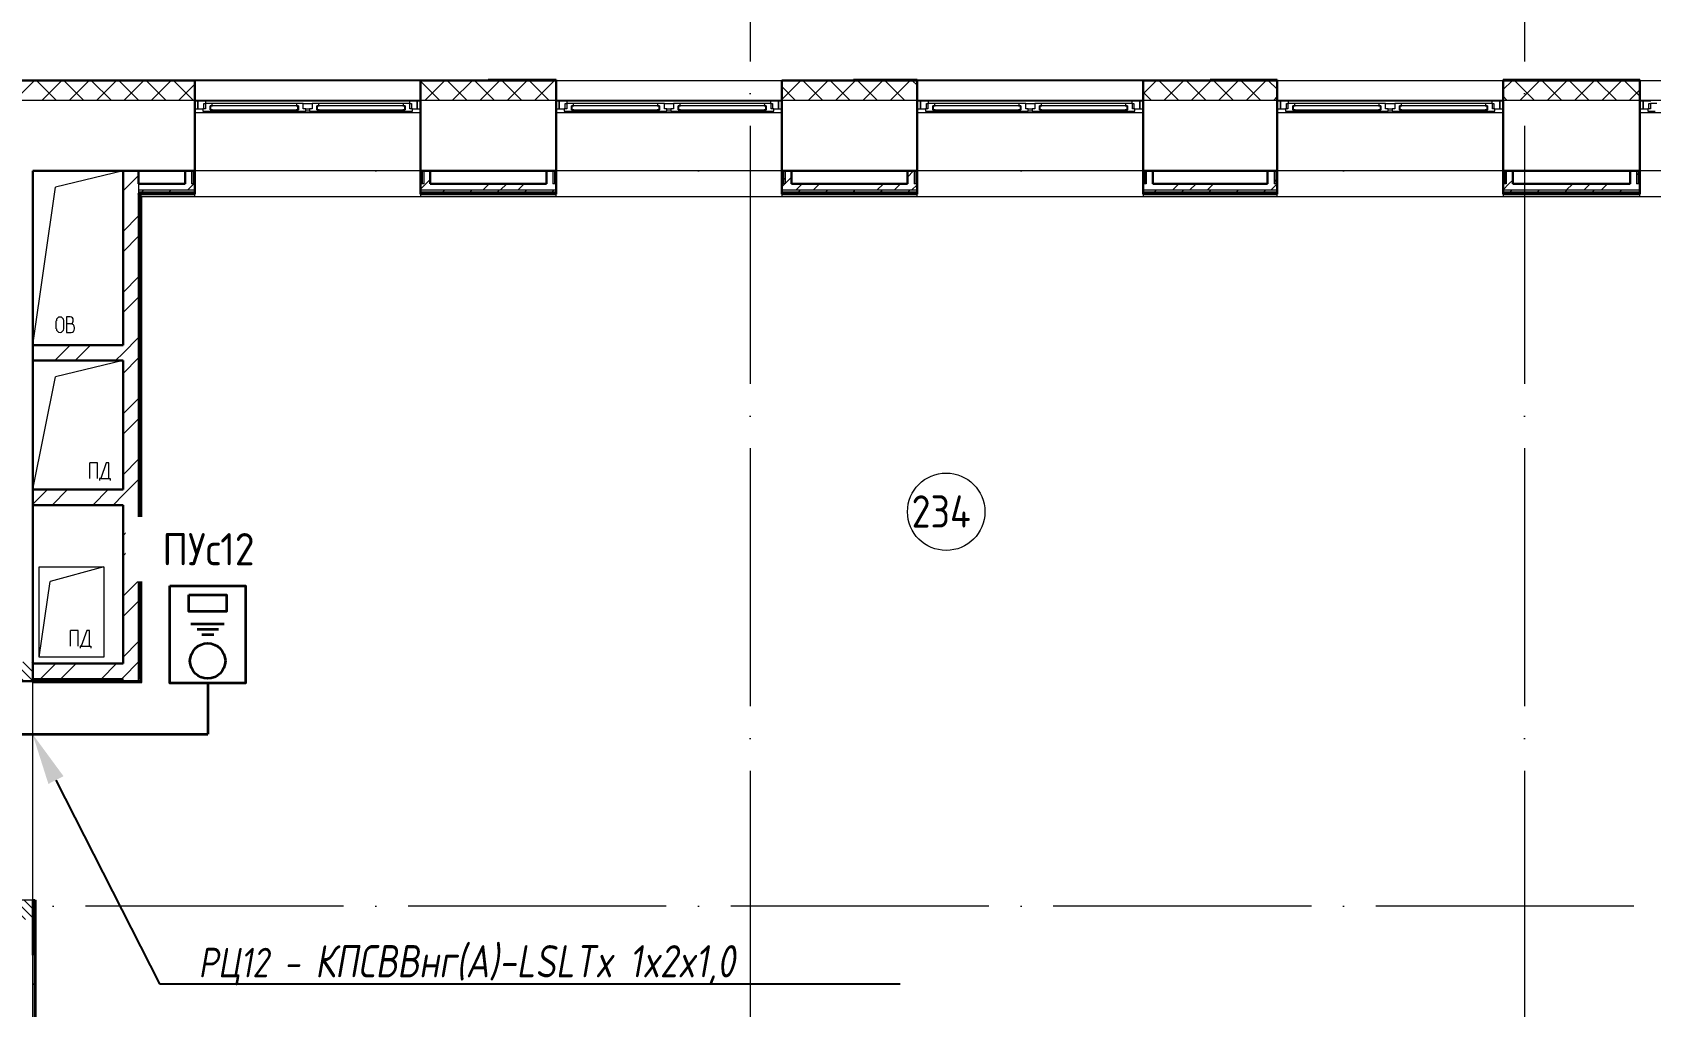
# Model space of a CAD drawing. Header units: millimetres. Extents: x -586848 to 520591, y -385801 to 675781.
# Drawn here: x -45601 to -33058, y -322006 to -314451 of the extents above; entities that cross this region are included whole.
import ezdxf
from ezdxf import colors
from ezdxf.entities.mleader import LeaderData, LeaderLine
from ezdxf.math import Vec2, Vec3

# ---------------------------------------------------------------- set-up
doc = ezdxf.new("R2010")
doc.units = ezdxf.units.MM
doc.set_wipeout_variables(frame=1)
doc.linetypes.add('ADSK_Линия сетки', pattern=[25, 20, -2.5, 0, -2.5])
doc.linetypes.add('ADSK_Штриховая_ш2 п1_5', pattern=[4.5, 3, -1.5])
for name, color, linetype, lineweight in [('_ Окна', 7, 'Continuous', 9), ('E-Безопасность-G', 153, 'Continuous', 35), ('RC-Выноски', 7, 'Continuous', 0), ('Двери', 252, 'Continuous', 9), ('Марки помещений', 252, 'Continuous', 20), ('Маркировка Не АУ', 7, 'Continuous', 25), ('Ограждение', 252, 'Continuous', 9), ('Окна', 252, 'Continuous', 9), ('Оси', 252, 'Continuous', 9), ('Стены внутренние', 7, 'Continuous', 18), ('Стены наружные', 7, 'Continuous', 18), ('Стены штриховка', 7, 'Continuous', 9)]:
    doc.layers.add(name, color=color, linetype=linetype, lineweight=lineweight)
doc.styles.add('GOST Common_2', font='', dxfattribs={"width": 0.9, "height": 250})
doc.styles.add('ISOCPEUR', font='isocpeur.ttf', dxfattribs={"width": 0.9, "height": 350})
doc.styles.add('RubezhCAD', font='', dxfattribs={"oblique": 10})
doc.styles.get('GOST Common_2').set_extended_font_data('GOST type B')
doc.styles.get('RubezhCAD').set_extended_font_data('GOST type A')

# ---------------------------------------------------------------- blocks, each defined once
blk = doc.blocks.new('СЭС Панель')
at = {"color": 1}
blk.add_wipeout([(-588, 756), (0, 756), (0, 0), (-588, 0)], dxfattribs=at)
at = {"layer": 'E-Безопасность-G', "color": 1}
for p, q in [((-424, 462), (-166, 462)), ((-376, 420), (-211, 420)), ((-340, 378), (-247, 378))]:
    blk.add_line(p, q, dxfattribs=at)
for points in [[(-588, 756), (0, 756), (0, 0), (-588, 0)], [(-441, 685), (-147, 685), (-147, 556), (-441, 556)]]:
    blk.add_lwpolyline(points, close=True, dxfattribs=at)
blk.add_circle((-294, 173), 137, dxfattribs=at)
blk = doc.blocks.new('2 этаж')
at = {"layer": 'Двери', "lineweight": 18, "true_color": 0x636466}
h = blk.add_hatch(dxfattribs=at)
h.set_pattern_fill('FP_2', color=251, angle=90, style=0, pattern_type=2)
h.set_pattern_definition([(135, (137721.006, 23430.747), (-35.3553, -35.3553), [])])
h.paths.add_polyline_path([(137526, 22556), (137916, 22556), (137916, 22706), (137526, 22706), (137526, 22646)])
h.paths.add_polyline_path([(137526, 24406), (137916, 24406), (137916, 24556), (137526, 24556)])
at = {"color": 251, "lineweight": 18, "true_color": 0x636466}
for p, q in [((138616, 28361), (138091, 28236)), ((137916, 27011), (138091, 28236)), ((138206, 27229), (138176, 27229)), ((138176, 27229), (138176, 27109)), ((138098, 27138), (138098, 27200)), ((138156, 27138), (138156, 27200)), ((138209, 27176), (138176, 27176)), ((138176, 27109), (138212, 27109)), ((138229, 27196), (138229, 27206)), ((138239, 27136), (138239, 27146)), ((138616, 26891), (138091, 26766)), ((137916, 25891), (138091, 26766)), ((138417, 26097), (138359, 26097)), ((138359, 25977), (138359, 26097)), ((138417, 25977), (138417, 26097)), ((138485, 26097), (138442, 25977)), ((138505, 26097), (138485, 26097)), ((138505, 25977), (138505, 26097)), ((138432, 25977), (138432, 25962)), ((138442, 25977), (138432, 25977)), ((138442, 25977), (138505, 25977)), ((138505, 25977), (138515, 25977)), ((138515, 25977), (138515, 25962)), ((137966, 24591), (137966, 25291)), ((137966, 25291), (138466, 25291)), ((137966, 24591), (137966, 25291)), ((137966, 25291), (138466, 25291)), ((138466, 25291), (138050, 25179)), ((138466, 25291), (138466, 24591)), ((138466, 25291), (138466, 24591)), ((137966, 24591), (138050, 25179)), ((138267, 24797), (138209, 24797)), ((138209, 24677), (138209, 24797)), ((138267, 24677), (138267, 24797)), ((138335, 24797), (138292, 24677)), ((138355, 24797), (138335, 24797)), ((138355, 24677), (138355, 24797)), ((138466, 24591), (137966, 24591)), ((138466, 24591), (137966, 24591)), ((138282, 24677), (138282, 24662)), ((138292, 24677), (138282, 24677)), ((138292, 24677), (138355, 24677)), ((138355, 24677), (138365, 24677)), ((138365, 24677), (138365, 24662))]:
    blk.add_line(p, q, dxfattribs=at)
for centre, radius, start, end in [((138127, 27200), 28.7, 0, 180), ((138206, 27206), 23.3, 0, 90), ((138127, 27138), 28.7, 180, 0), ((138209, 27196), 20, 270, 0), ((138209, 27146), 30, 0, 90), ((138212, 27136), 26.7, 270, 0)]:
    blk.add_arc(centre, radius, start, end, dxfattribs=at)
at = {"layer": '_ Окна', "color": 251, "true_color": 0x636466}
for p, q in [((139196, 28901), (139171, 28901)), ((139196, 28843), (139196, 28901)), ((139294, 28867), (139291, 28867)), ((139291, 28867), (139291, 28835)), ((139971, 28867), (139294, 28867)), ((139294, 28867), (139294, 28835)), ((139294, 28835), (139294, 28867)), ((139971, 28835), (139971, 28867)), ((139971, 28867), (139971, 28835)), ((139974, 28867), (139971, 28867)), ((139974, 28835), (139974, 28867)), ((140121, 28867), (140118, 28867)), ((140118, 28867), (140118, 28835)), ((140798, 28867), (140121, 28867)), ((140121, 28867), (140121, 28835)), ((140121, 28835), (140121, 28867)), ((140798, 28835), (140798, 28867)), ((140798, 28867), (140798, 28835)), ((140801, 28867), (140798, 28867)), ((140801, 28835), (140801, 28867)), ((140921, 28901), (140896, 28901)), ((140896, 28901), (140896, 28843)), ((141996, 28901), (141971, 28901)), ((141996, 28843), (141996, 28901)), ((142094, 28867), (142091, 28867)), ((142091, 28867), (142091, 28835)), ((142771, 28867), (142094, 28867)), ((142094, 28867), (142094, 28835)), ((142094, 28835), (142094, 28867)), ((142771, 28835), (142771, 28867)), ((142771, 28867), (142771, 28835)), ((142774, 28867), (142771, 28867)), ((142774, 28835), (142774, 28867)), ((142921, 28867), (142918, 28867)), ((142918, 28867), (142918, 28835)), ((143598, 28867), (142921, 28867)), ((142921, 28867), (142921, 28835)), ((142921, 28835), (142921, 28867)), ((143598, 28835), (143598, 28867)), ((143598, 28867), (143598, 28835)), ((143601, 28867), (143598, 28867)), ((143601, 28835), (143601, 28867)), ((143721, 28901), (143696, 28901)), ((143696, 28901), (143696, 28843)), ((144796, 28901), (144771, 28901)), ((144796, 28843), (144796, 28901)), ((144894, 28867), (144891, 28867)), ((144891, 28867), (144891, 28835)), ((145571, 28867), (144894, 28867)), ((144894, 28867), (144894, 28835)), ((144894, 28835), (144894, 28867)), ((145571, 28835), (145571, 28867)), ((145571, 28867), (145571, 28835)), ((145574, 28867), (145571, 28867)), ((145574, 28835), (145574, 28867)), ((145721, 28867), (145718, 28867)), ((145718, 28867), (145718, 28835)), ((146398, 28867), (145721, 28867)), ((145721, 28867), (145721, 28835)), ((145721, 28835), (145721, 28867)), ((146398, 28835), (146398, 28867)), ((146398, 28867), (146398, 28835)), ((146401, 28867), (146398, 28867)), ((146401, 28835), (146401, 28867)), ((146521, 28901), (146496, 28901)), ((146496, 28901), (146496, 28843)), ((147586, 28901), (147561, 28901)), ((147586, 28843), (147586, 28901)), ((147684, 28867), (147681, 28867)), ((147681, 28867), (147681, 28835)), ((148361, 28867), (147684, 28867)), ((147684, 28867), (147684, 28835)), ((147684, 28835), (147684, 28867)), ((148361, 28835), (148361, 28867)), ((148361, 28867), (148361, 28835)), ((148364, 28867), (148361, 28867)), ((148364, 28835), (148364, 28867)), ((148511, 28867), (148508, 28867)), ((148508, 28867), (148508, 28835)), ((149188, 28867), (148511, 28867)), ((148511, 28867), (148511, 28835)), ((148511, 28835), (148511, 28867)), ((149188, 28835), (149188, 28867)), ((149188, 28867), (149188, 28835)), ((149191, 28867), (149188, 28867)), ((149191, 28835), (149191, 28867)), ((149311, 28901), (149286, 28901)), ((149286, 28901), (149286, 28843)), ((150396, 28901), (150371, 28901)), ((150396, 28843), (150396, 28901)), ((139171, 28843), (139196, 28843)), ((139291, 28835), (139294, 28835)), ((139294, 28835), (139971, 28835)), ((139971, 28835), (139974, 28835)), ((140118, 28835), (140121, 28835)), ((140121, 28835), (140798, 28835)), ((140798, 28835), (140801, 28835)), ((140896, 28843), (140921, 28843)), ((141971, 28843), (141996, 28843)), ((142091, 28835), (142094, 28835)), ((142094, 28835), (142771, 28835)), ((142771, 28835), (142774, 28835)), ((142918, 28835), (142921, 28835)), ((142921, 28835), (143598, 28835)), ((143598, 28835), (143601, 28835)), ((143696, 28843), (143721, 28843)), ((144771, 28843), (144796, 28843)), ((144891, 28835), (144894, 28835)), ((144894, 28835), (145571, 28835)), ((145571, 28835), (145574, 28835)), ((145718, 28835), (145721, 28835)), ((145721, 28835), (146398, 28835)), ((146398, 28835), (146401, 28835)), ((146496, 28843), (146521, 28843)), ((147561, 28843), (147586, 28843)), ((147681, 28835), (147684, 28835)), ((147684, 28835), (148361, 28835)), ((148361, 28835), (148364, 28835)), ((148508, 28835), (148511, 28835)), ((148511, 28835), (149188, 28835)), ((149188, 28835), (149191, 28835)), ((149286, 28843), (149311, 28843)), ((150371, 28843), (150396, 28843))]:
    blk.add_line(p, q, dxfattribs=at)
at = {"layer": '_ Окна', "color": 251, "lineweight": 18, "true_color": 0x636466}
for p, q in [((139255, 28901), (139196, 28901)), ((139196, 28901), (139196, 28843)), ((139242, 28843), (139242, 28884)), ((139242, 28884), (139254, 28884)), ((139254, 28884), (139254, 28843)), ((139304, 28884), (139254, 28884)), ((139260, 28884), (139255, 28901)), ((139291, 28835), (139291, 28867)), ((139291, 28867), (139309, 28867)), ((139309, 28867), (139304, 28884)), ((139961, 28884), (139956, 28867)), ((139956, 28867), (139974, 28867)), ((140011, 28884), (139961, 28884)), ((139974, 28867), (139974, 28835)), ((140011, 28843), (140011, 28884)), ((140081, 28884), (140081, 28843)), ((140131, 28884), (140081, 28884)), ((140118, 28835), (140118, 28867)), ((140118, 28867), (140136, 28867)), ((140136, 28867), (140131, 28884)), ((140788, 28884), (140783, 28867)), ((140783, 28867), (140801, 28867)), ((140838, 28884), (140788, 28884)), ((140801, 28867), (140801, 28835)), ((140837, 28901), (140832, 28884)), ((140896, 28901), (140837, 28901)), ((140838, 28843), (140838, 28884)), ((140838, 28884), (140850, 28884)), ((140850, 28884), (140850, 28843)), ((140896, 28843), (140896, 28901)), ((142055, 28901), (141996, 28901)), ((141996, 28901), (141996, 28843)), ((142042, 28843), (142042, 28884)), ((142042, 28884), (142054, 28884)), ((142054, 28884), (142054, 28843)), ((142104, 28884), (142054, 28884)), ((142060, 28884), (142055, 28901)), ((142091, 28835), (142091, 28867)), ((142091, 28867), (142109, 28867)), ((142109, 28867), (142104, 28884)), ((142761, 28884), (142756, 28867)), ((142756, 28867), (142774, 28867)), ((142811, 28884), (142761, 28884)), ((142774, 28867), (142774, 28835)), ((142811, 28843), (142811, 28884)), ((142881, 28884), (142881, 28843)), ((142931, 28884), (142881, 28884)), ((142918, 28835), (142918, 28867)), ((142918, 28867), (142936, 28867)), ((142936, 28867), (142931, 28884)), ((143588, 28884), (143583, 28867)), ((143583, 28867), (143601, 28867)), ((143638, 28884), (143588, 28884)), ((143601, 28867), (143601, 28835)), ((143637, 28901), (143632, 28884)), ((143696, 28901), (143637, 28901)), ((143638, 28843), (143638, 28884)), ((143638, 28884), (143650, 28884)), ((143650, 28884), (143650, 28843)), ((143696, 28843), (143696, 28901)), ((144855, 28901), (144796, 28901)), ((144796, 28901), (144796, 28843)), ((144842, 28843), (144842, 28884)), ((144842, 28884), (144854, 28884)), ((144854, 28884), (144854, 28843)), ((144904, 28884), (144854, 28884)), ((144860, 28884), (144855, 28901)), ((144891, 28835), (144891, 28867)), ((144891, 28867), (144909, 28867)), ((144909, 28867), (144904, 28884)), ((145561, 28884), (145556, 28867)), ((145556, 28867), (145574, 28867)), ((145611, 28884), (145561, 28884)), ((145574, 28867), (145574, 28835)), ((145611, 28843), (145611, 28884)), ((145681, 28884), (145681, 28843)), ((145731, 28884), (145681, 28884)), ((145718, 28835), (145718, 28867)), ((145718, 28867), (145736, 28867)), ((145736, 28867), (145731, 28884)), ((146388, 28884), (146383, 28867)), ((146383, 28867), (146401, 28867)), ((146438, 28884), (146388, 28884)), ((146401, 28867), (146401, 28835)), ((146437, 28901), (146432, 28884)), ((146496, 28901), (146437, 28901)), ((146438, 28843), (146438, 28884)), ((146438, 28884), (146450, 28884)), ((146450, 28884), (146450, 28843)), ((146496, 28843), (146496, 28901)), ((147645, 28901), (147586, 28901)), ((147586, 28901), (147586, 28843)), ((147632, 28843), (147632, 28884)), ((147632, 28884), (147644, 28884)), ((147644, 28884), (147644, 28843)), ((147694, 28884), (147644, 28884)), ((147650, 28884), (147645, 28901)), ((147681, 28835), (147681, 28867)), ((147681, 28867), (147699, 28867)), ((147699, 28867), (147694, 28884)), ((148351, 28884), (148346, 28867)), ((148346, 28867), (148364, 28867)), ((148401, 28884), (148351, 28884)), ((148364, 28867), (148364, 28835)), ((148401, 28843), (148401, 28884)), ((148471, 28884), (148471, 28843)), ((148521, 28884), (148471, 28884)), ((148508, 28835), (148508, 28867)), ((148508, 28867), (148526, 28867)), ((148526, 28867), (148521, 28884)), ((149178, 28884), (149173, 28867)), ((149173, 28867), (149191, 28867)), ((149228, 28884), (149178, 28884)), ((149191, 28867), (149191, 28835)), ((149227, 28901), (149222, 28884)), ((149286, 28901), (149227, 28901)), ((149228, 28843), (149228, 28884)), ((149228, 28884), (149240, 28884)), ((149240, 28884), (149240, 28843)), ((149286, 28843), (149286, 28901)), ((150455, 28901), (150396, 28901)), ((150396, 28901), (150396, 28843)), ((150442, 28843), (150442, 28884)), ((150442, 28884), (150454, 28884)), ((150454, 28884), (150454, 28843)), ((150504, 28884), (150454, 28884)), ((139196, 28843), (139234, 28843)), ((139254, 28843), (139234, 28843)), ((139234, 28843), (139234, 28826)), ((139234, 28826), (139290, 28826)), ((139290, 28826), (139291, 28827)), ((139309, 28835), (139291, 28835)), ((139291, 28827), (139292, 28826)), ((139292, 28826), (139307, 28826)), ((139307, 28826), (139309, 28835)), ((139974, 28835), (139956, 28835)), ((139956, 28835), (139958, 28826)), ((139958, 28826), (139973, 28826)), ((139973, 28826), (139974, 28827)), ((139974, 28827), (139975, 28826)), ((139975, 28826), (140031, 28826)), ((140031, 28843), (140011, 28843)), ((140031, 28826), (140031, 28843)), ((140081, 28843), (140061, 28843)), ((140061, 28843), (140061, 28826)), ((140061, 28826), (140117, 28826)), ((140117, 28826), (140118, 28827)), ((140136, 28835), (140118, 28835)), ((140118, 28827), (140119, 28826)), ((140119, 28826), (140134, 28826)), ((140134, 28826), (140136, 28835)), ((140801, 28835), (140783, 28835)), ((140783, 28835), (140785, 28826)), ((140785, 28826), (140800, 28826)), ((140800, 28826), (140801, 28827)), ((140801, 28827), (140802, 28826)), ((140802, 28826), (140858, 28826)), ((140858, 28843), (140838, 28843)), ((140858, 28826), (140858, 28843)), ((140858, 28843), (140896, 28843)), ((141996, 28843), (142034, 28843)), ((142054, 28843), (142034, 28843)), ((142034, 28843), (142034, 28826)), ((142034, 28826), (142090, 28826)), ((142090, 28826), (142091, 28827)), ((142109, 28835), (142091, 28835)), ((142091, 28827), (142092, 28826)), ((142092, 28826), (142107, 28826)), ((142107, 28826), (142109, 28835)), ((142774, 28835), (142756, 28835)), ((142756, 28835), (142758, 28826)), ((142758, 28826), (142773, 28826)), ((142773, 28826), (142774, 28827)), ((142774, 28827), (142775, 28826)), ((142775, 28826), (142831, 28826)), ((142831, 28843), (142811, 28843)), ((142831, 28826), (142831, 28843)), ((142881, 28843), (142861, 28843)), ((142861, 28843), (142861, 28826)), ((142861, 28826), (142917, 28826)), ((142917, 28826), (142918, 28827)), ((142936, 28835), (142918, 28835)), ((142918, 28827), (142919, 28826)), ((142919, 28826), (142934, 28826)), ((142934, 28826), (142936, 28835)), ((143601, 28835), (143583, 28835)), ((143583, 28835), (143585, 28826)), ((143585, 28826), (143600, 28826)), ((143600, 28826), (143601, 28827)), ((143601, 28827), (143602, 28826)), ((143602, 28826), (143658, 28826)), ((143658, 28843), (143638, 28843)), ((143658, 28826), (143658, 28843)), ((143658, 28843), (143696, 28843)), ((144796, 28843), (144834, 28843)), ((144854, 28843), (144834, 28843)), ((144834, 28843), (144834, 28826)), ((144834, 28826), (144890, 28826)), ((144890, 28826), (144891, 28827)), ((144909, 28835), (144891, 28835)), ((144891, 28827), (144892, 28826)), ((144892, 28826), (144907, 28826)), ((144907, 28826), (144909, 28835)), ((145574, 28835), (145556, 28835)), ((145556, 28835), (145558, 28826)), ((145558, 28826), (145573, 28826)), ((145573, 28826), (145574, 28827)), ((145574, 28827), (145575, 28826)), ((145575, 28826), (145631, 28826)), ((145631, 28843), (145611, 28843)), ((145631, 28826), (145631, 28843)), ((145681, 28843), (145661, 28843)), ((145661, 28843), (145661, 28826)), ((145661, 28826), (145717, 28826)), ((145717, 28826), (145718, 28827)), ((145736, 28835), (145718, 28835)), ((145718, 28827), (145719, 28826)), ((145719, 28826), (145734, 28826)), ((145734, 28826), (145736, 28835)), ((146401, 28835), (146383, 28835)), ((146383, 28835), (146385, 28826)), ((146385, 28826), (146400, 28826)), ((146400, 28826), (146401, 28827)), ((146401, 28827), (146402, 28826)), ((146402, 28826), (146458, 28826)), ((146458, 28843), (146438, 28843)), ((146458, 28826), (146458, 28843)), ((146458, 28843), (146496, 28843)), ((147586, 28843), (147624, 28843)), ((147644, 28843), (147624, 28843)), ((147624, 28843), (147624, 28826)), ((147624, 28826), (147680, 28826)), ((147680, 28826), (147681, 28827)), ((147699, 28835), (147681, 28835)), ((147681, 28827), (147682, 28826)), ((147682, 28826), (147697, 28826)), ((147697, 28826), (147699, 28835)), ((148364, 28835), (148346, 28835)), ((148346, 28835), (148348, 28826)), ((148348, 28826), (148363, 28826)), ((148363, 28826), (148364, 28827)), ((148364, 28827), (148365, 28826)), ((148365, 28826), (148421, 28826)), ((148421, 28843), (148401, 28843)), ((148421, 28826), (148421, 28843)), ((148471, 28843), (148451, 28843)), ((148451, 28843), (148451, 28826)), ((148451, 28826), (148507, 28826)), ((148507, 28826), (148508, 28827)), ((148526, 28835), (148508, 28835)), ((148508, 28827), (148509, 28826)), ((148509, 28826), (148524, 28826)), ((148524, 28826), (148526, 28835)), ((149191, 28835), (149173, 28835)), ((149173, 28835), (149175, 28826)), ((149175, 28826), (149190, 28826)), ((149190, 28826), (149191, 28827)), ((149191, 28827), (149192, 28826)), ((149192, 28826), (149248, 28826)), ((149248, 28843), (149228, 28843)), ((149248, 28826), (149248, 28843)), ((149248, 28843), (149286, 28843)), ((150396, 28843), (150434, 28843)), ((150454, 28843), (150434, 28843)), ((150434, 28843), (150434, 28826)), ((150434, 28826), (150490, 28826))]:
    blk.add_line(p, q, dxfattribs=at)
at = {"layer": 'Двери', "color": 251, "linetype": 'ADSK_Штриховая_ш2 п1_5', "true_color": 0x636466}
for p, q in [((137916, 24406), (137916, 24556)), ((137526, 24406), (137916, 24406)), ((137916, 22706), (137526, 22706)), ((137916, 22556), (137916, 22706))]:
    blk.add_line(p, q, dxfattribs=at)
at = {"layer": 'Марки помещений', "color": 251, "true_color": 0x636466}
blk.add_circle((144995, 25719), 300, dxfattribs=at)
at = {"layer": 'Ограждение', "color": 251, "true_color": 0x636466}
for p, q in [((140921, 28811), (139171, 28811)), ((143721, 28811), (141971, 28811)), ((146521, 28811), (144771, 28811)), ((149311, 28811), (147561, 28811)), ((152121, 28811), (150371, 28811)), ((140921, 28361), (139171, 28361)), ((143721, 28361), (141971, 28361)), ((146521, 28361), (144771, 28361)), ((149311, 28361), (147561, 28361)), ((152121, 28361), (150371, 28361)), ((158366, 28161), (138751, 28161)), ((138761, 24396), (138761, 28161)), ((139171, 28161), (139171, 28181)), ((140921, 28161), (139171, 28161)), ((140921, 28181), (140921, 28161)), ((141971, 28161), (141971, 28181)), ((143721, 28161), (141971, 28161)), ((143721, 28181), (143721, 28161)), ((144771, 28161), (144771, 28181)), ((146521, 28161), (144771, 28161)), ((146521, 28181), (146521, 28161)), ((147561, 28161), (147561, 28181)), ((149311, 28161), (147561, 28161)), ((149311, 28181), (149311, 28161)), ((150371, 28161), (150371, 28181)), ((152121, 28161), (150371, 28161)), ((137916, 24396), (137916, 24406)), ((137916, 24406), (137916, 24396)), ((137916, 24396), (138761, 24396)), ((138761, 24396), (138751, 24406)), ((137931, 22706), (137941, 22706)), ((137941, 19411), (137941, 22706))]:
    blk.add_line(p, q, dxfattribs=at)
at = {"layer": 'Окна', "color": 251, "true_color": 0x636466}
for p, q in [((140837, 28901), (139255, 28901)), ((139961, 28884), (139304, 28884)), ((140011, 28884), (140081, 28884)), ((140788, 28884), (140131, 28884)), ((143637, 28901), (142055, 28901)), ((142761, 28884), (142104, 28884)), ((142811, 28884), (142881, 28884)), ((143588, 28884), (142931, 28884)), ((146437, 28901), (144855, 28901)), ((145561, 28884), (144904, 28884)), ((145611, 28884), (145681, 28884)), ((146388, 28884), (145731, 28884)), ((149227, 28901), (147645, 28901)), ((148351, 28884), (147694, 28884)), ((148401, 28884), (148471, 28884)), ((149178, 28884), (148521, 28884)), ((139290, 28826), (139292, 28826)), ((139307, 28826), (139958, 28826)), ((139973, 28826), (139975, 28826)), ((140031, 28843), (140061, 28843)), ((140061, 28826), (140031, 28826)), ((140117, 28826), (140119, 28826)), ((140134, 28826), (140785, 28826)), ((140800, 28826), (140802, 28826)), ((142090, 28826), (142092, 28826)), ((142107, 28826), (142758, 28826)), ((142773, 28826), (142775, 28826)), ((142831, 28843), (142861, 28843)), ((142861, 28826), (142831, 28826)), ((142917, 28826), (142919, 28826)), ((142934, 28826), (143585, 28826)), ((143600, 28826), (143602, 28826)), ((144890, 28826), (144892, 28826)), ((144907, 28826), (145558, 28826)), ((145573, 28826), (145575, 28826)), ((145631, 28843), (145661, 28843)), ((145661, 28826), (145631, 28826)), ((145717, 28826), (145719, 28826)), ((145734, 28826), (146385, 28826)), ((146400, 28826), (146402, 28826)), ((147680, 28826), (147682, 28826)), ((147697, 28826), (148348, 28826)), ((148363, 28826), (148365, 28826)), ((148421, 28843), (148451, 28843)), ((148451, 28826), (148421, 28826)), ((148507, 28826), (148509, 28826)), ((148524, 28826), (149175, 28826)), ((149190, 28826), (149192, 28826))]:
    blk.add_line(p, q, dxfattribs=at)
at = {"layer": 'Оси', "color": 251, "linetype": 'ADSK_Линия сетки', "ltscale": 100, "true_color": 0x636466}
for p, q in [((143476, 33711), (143476, -30995)), ((149476, 33711), (149476, -32265)), ((165326, 28361), (93604, 28361)), ((165326, 22661), (93566, 22661))]:
    blk.add_line(p, q, dxfattribs=at)
at = {"layer": 'Стены внутренние', "color": 251, "lineweight": 30, "true_color": 0x636466}
for p, q in [((136816, 29063), (139171, 29063)), ((139171, 28361), (139171, 29063)), ((140921, 28361), (140921, 29063)), ((140921, 29063), (141971, 29063)), ((141971, 28361), (141971, 29063)), ((143721, 28361), (143721, 29063)), ((143721, 29063), (144771, 29063)), ((144771, 28361), (144771, 29063)), ((146521, 28361), (146521, 29063)), ((146521, 29063), (147561, 29063)), ((147561, 28361), (147561, 29063)), ((149311, 28361), (149311, 29063)), ((149311, 29063), (150371, 29063)), ((150371, 28361), (150371, 29063)), ((137916, 28361), (137916, 27011)), ((138616, 28361), (137916, 28361)), ((139096, 28361), (138736, 28361)), ((141896, 28361), (140996, 28361)), ((144696, 28361), (143796, 28361)), ((147486, 28361), (146596, 28361)), ((150296, 28361), (149386, 28361)), ((137916, 26891), (137916, 25891)), ((137916, 25771), (137916, 24541)), ((137916, 24406), (137526, 24406)), ((137916, 22281), (137911, 22281))]:
    blk.add_line(p, q, dxfattribs=at)
at = {"layer": 'Стены внутренние', "color": 251, "linetype": 'Continuous', "lineweight": 9, "true_color": 0x636466}
for p, q in [((137776, 28911), (137926, 29061)), ((137932, 29061), (137930, 29063)), ((138097, 28911), (137947, 29061)), ((137988, 28911), (138138, 29061)), ((138309, 28911), (138159, 29061)), ((138200, 28911), (138350, 29061)), ((138522, 28911), (138372, 29061)), ((138412, 28911), (138562, 29061)), ((138734, 28911), (138584, 29061)), ((138624, 28911), (138774, 29061)), ((138946, 28911), (138796, 29061)), ((138836, 28911), (138986, 29061)), ((139158, 28911), (139008, 29061)), ((139048, 28911), (139169, 29031)), ((139105, 29061), (139104, 29061)), ((140921, 29032), (140923, 29032)), ((141067, 28911), (140923, 29055)), ((140958, 28911), (141108, 29061)), ((141125, 29063), (141124, 29061)), ((141279, 28911), (141129, 29061)), ((141170, 28911), (141320, 29061)), ((141491, 28911), (141341, 29061)), ((141382, 28911), (141532, 29061)), ((141703, 28911), (141553, 29061)), ((141594, 28911), (141744, 29061)), ((141916, 28911), (141766, 29061)), ((141803, 29061), (141802, 29063)), ((141806, 28911), (141956, 29061)), ((143721, 28916), (143865, 29061)), ((143825, 28911), (143723, 29013)), ((144037, 28911), (143887, 29061)), ((143927, 28911), (144077, 29061)), ((143941, 29063), (143940, 29061)), ((144249, 28911), (144099, 29061)), ((144140, 28911), (144290, 29061)), ((144175, 29063), (144174, 29061)), ((144461, 28911), (144311, 29061)), ((144352, 28911), (144502, 29061)), ((144673, 28911), (144523, 29061)), ((144564, 28911), (144714, 29061)), ((144619, 29061), (144618, 29063)), ((144769, 29027), (144735, 29061)), ((146521, 28959), (146623, 29061)), ((146795, 28911), (146645, 29061)), ((146685, 28911), (146835, 29061)), ((147007, 28911), (146857, 29061)), ((146897, 28911), (147047, 29061)), ((146991, 29063), (146990, 29061)), ((147219, 28911), (147069, 29061)), ((147082, 29061), (147081, 29063)), ((147109, 28911), (147259, 29061)), ((147431, 28911), (147281, 29061)), ((147322, 28911), (147472, 29061)), ((147559, 28995), (147493, 29061)), ((149313, 29021), (149311, 29017)), ((149313, 28993), (149381, 29061)), ((149552, 28911), (149402, 29061)), ((149443, 28911), (149593, 29061)), ((149455, 29063), (149453, 29061)), ((149765, 28911), (149615, 29061)), ((149655, 28911), (149805, 29061)), ((149977, 28911), (149827, 29061)), ((149867, 28911), (150017, 29061)), ((149898, 29061), (149897, 29063)), ((150189, 28911), (150039, 29061)), ((150079, 28911), (150229, 29061)), ((150371, 28941), (150251, 29061)), ((150291, 28911), (150369, 28988)), ((146583, 28911), (146521, 28972)), ((147534, 28911), (147561, 28938)), ((149340, 28911), (149311, 28940))]:
    blk.add_line(p, q, dxfattribs=at)
at = {"layer": 'Стены внутренние', "color": 251, "true_color": 0x636466}
for p, q in [((139171, 29063), (140921, 29063)), ((141971, 29063), (143721, 29063)), ((144771, 29063), (146521, 29063)), ((147561, 29063), (149311, 29063)), ((150371, 29063), (152121, 29063)), ((137721, 28911), (161826, 28911)), ((137916, 19401), (137916, 24406))]:
    blk.add_line(p, q, dxfattribs=at)
at = {"layer": 'Стены наружные', "color": 251, "true_color": 0x636466}
for p, q in [((138666, 29068), (141428, 29068)), ((138666, 29068), (138666, 29063)), ((141428, 29063), (141428, 29068)), ((144771, 29068), (147036, 29068)), ((147036, 29063), (147036, 29068))]:
    blk.add_line(p, q, dxfattribs=at)
at = {"layer": 'Стены наружные', "color": 251, "lineweight": 30, "true_color": 0x636466}
for p, q in [((141446, 29068), (141971, 29068)), ((141446, 29068), (141446, 29063)), ((141971, 29068), (141971, 29063)), ((144771, 29068), (144276, 29068)), ((144276, 29068), (144276, 29063)), ((144771, 29068), (144771, 29063)), ((147041, 29068), (147561, 29068)), ((147041, 29068), (147041, 29063)), ((147561, 29068), (147561, 29063)), ((149311, 29068), (149311, 29063)), ((149311, 29068), (150371, 29068)), ((150371, 29068), (150371, 29063)), ((138616, 27011), (138616, 28361)), ((138736, 28361), (138616, 28361)), ((138736, 28361), (138736, 28261)), ((139096, 28261), (139096, 28361)), ((139171, 28361), (139096, 28361)), ((139171, 28361), (139171, 28186)), ((140921, 28186), (140921, 28361)), ((140996, 28361), (140921, 28361)), ((140996, 28361), (140996, 28261)), ((141896, 28261), (141896, 28361)), ((141971, 28361), (141896, 28361)), ((141971, 28361), (141971, 28186)), ((143721, 28186), (143721, 28361)), ((143796, 28361), (143721, 28361)), ((143796, 28361), (143796, 28261)), ((144696, 28261), (144696, 28361)), ((144771, 28361), (144696, 28361)), ((144771, 28361), (144771, 28186)), ((146521, 28186), (146521, 28361)), ((146596, 28361), (146521, 28361)), ((146596, 28361), (146596, 28261)), ((147486, 28261), (147486, 28361)), ((147561, 28361), (147486, 28361)), ((147561, 28361), (147561, 28186)), ((149311, 28186), (149311, 28361)), ((149386, 28361), (149311, 28361)), ((149386, 28361), (149386, 28261)), ((150296, 28261), (150296, 28361)), ((150371, 28361), (150296, 28361)), ((150371, 28361), (150371, 28186)), ((138736, 28261), (139096, 28261)), ((140996, 28261), (141896, 28261)), ((143796, 28261), (144696, 28261)), ((146596, 28261), (147486, 28261)), ((149386, 28261), (150296, 28261)), ((138736, 28186), (138736, 28181)), ((138736, 28181), (138736, 28186)), ((138751, 28181), (139171, 28181)), ((138751, 28181), (138751, 24406)), ((139171, 28181), (139171, 28186)), ((140921, 28181), (140921, 28186)), ((140921, 28181), (141971, 28181)), ((141971, 28181), (141971, 28186)), ((143721, 28181), (143721, 28186)), ((143721, 28181), (144771, 28181)), ((144771, 28181), (144771, 28186)), ((146521, 28181), (146521, 28186)), ((146521, 28181), (147561, 28181)), ((147561, 28181), (147561, 28186)), ((149311, 28181), (149311, 28186)), ((149311, 28181), (150371, 28181)), ((150371, 28181), (150371, 28186)), ((137916, 27011), (138616, 27011)), ((137916, 27011), (137916, 26891)), ((138616, 26891), (137916, 26891)), ((138616, 25891), (138616, 26891)), ((137916, 25891), (138616, 25891)), ((137916, 25891), (137916, 25771)), ((138616, 25771), (137916, 25771)), ((138616, 24541), (138616, 25771)), ((137916, 24541), (138616, 24541)), ((137916, 24406), (137916, 24541)), ((138616, 24421), (137916, 24421)), ((138751, 24406), (137916, 24406)), ((137916, 22706), (137916, 22281)), ((137916, 22706), (137931, 22706)), ((137931, 19401), (137931, 22706))]:
    blk.add_line(p, q, dxfattribs=at)
at = {"layer": 'Стены наружные', "color": 251, "linetype": 'Continuous', "lineweight": 9, "true_color": 0x636466}
for p, q in [((141802, 29063), (141799, 29068)), ((144618, 29063), (144615, 29068)), ((147081, 29063), (147078, 29068)), ((149458, 29068), (149455, 29063)), ((149543, 29066), (149542, 29068)), ((149809, 29068), (149808, 29065)), ((149897, 29063), (149894, 29068)), ((144696, 28314), (144742, 28361)), ((146534, 28335), (146546, 28347)), ((149311, 28355), (149317, 28361)), ((150359, 28341), (150371, 28354)), ((138616, 28206), (138736, 28326)), ((139114, 28211), (139164, 28261)), ((140921, 28221), (140961, 28261)), ((140944, 28261), (140946, 28263)), ((140961, 28261), (140996, 28296)), ((141404, 28211), (141454, 28261)), ((141539, 28211), (141589, 28261)), ((141674, 28211), (141724, 28261)), ((143721, 28280), (143734, 28293)), ((143721, 28238), (143744, 28261)), ((143734, 28293), (143746, 28305)), ((143746, 28263), (143796, 28313)), ((143829, 28211), (143879, 28261)), ((143964, 28211), (144014, 28261)), ((144458, 28211), (144508, 28261)), ((144592, 28211), (144642, 28261)), ((144727, 28211), (144771, 28254)), ((144762, 28261), (144771, 28269)), ((146521, 28322), (146534, 28335)), ((146748, 28211), (146798, 28261)), ((146882, 28211), (146932, 28261)), ((147017, 28211), (147067, 28261)), ((147511, 28211), (147561, 28261)), ((147536, 28277), (147549, 28289)), ((147549, 28289), (147561, 28302)), ((149311, 28214), (149357, 28261)), ((149357, 28261), (149386, 28289)), ((149801, 28211), (149851, 28261)), ((149936, 28211), (149986, 28261)), ((150071, 28211), (150121, 28261)), ((150346, 28329), (150359, 28341)), ((138748, 28186), (138760, 28198)), ((138760, 28198), (138773, 28211)), ((138955, 28181), (138960, 28186)), ((138960, 28186), (138972, 28198)), ((138972, 28198), (138985, 28211)), ((141076, 28181), (141081, 28186)), ((141081, 28186), (141094, 28198)), ((141094, 28198), (141106, 28211)), ((141293, 28186), (141306, 28198)), ((141306, 28198), (141318, 28211)), ((141500, 28181), (141505, 28186)), ((141505, 28186), (141518, 28198)), ((141518, 28198), (141530, 28211)), ((141718, 28186), (141730, 28198)), ((141730, 28198), (141743, 28211)), ((141925, 28181), (141930, 28186)), ((141930, 28186), (141942, 28198)), ((141942, 28198), (141955, 28211)), ((143839, 28186), (143851, 28198)), ((143851, 28198), (143864, 28211)), ((144046, 28181), (144051, 28186)), ((144051, 28186), (144063, 28198)), ((144063, 28198), (144076, 28211)), ((144263, 28186), (144276, 28198)), ((144276, 28198), (144288, 28211)), ((144470, 28181), (144475, 28186)), ((144475, 28186), (144488, 28198)), ((144488, 28198), (144500, 28211)), ((144687, 28186), (144700, 28198)), ((144700, 28198), (144712, 28211)), ((146592, 28181), (146597, 28186)), ((146597, 28186), (146609, 28198)), ((146609, 28198), (146622, 28211)), ((146809, 28186), (146821, 28198)), ((146821, 28198), (146834, 28211)), ((147016, 28181), (147021, 28186)), ((147021, 28186), (147033, 28198)), ((147033, 28198), (147046, 28211)), ((147233, 28186), (147245, 28198)), ((147245, 28198), (147258, 28211)), ((147440, 28181), (147445, 28186)), ((147445, 28186), (147458, 28198)), ((147458, 28198), (147470, 28211)), ((149354, 28186), (149367, 28198)), ((149367, 28198), (149379, 28211)), ((149561, 28181), (149566, 28186)), ((149566, 28186), (149579, 28198)), ((149579, 28198), (149591, 28211)), ((149779, 28186), (149791, 28198)), ((149791, 28198), (149804, 28211)), ((149986, 28181), (149991, 28186)), ((149991, 28186), (150003, 28198)), ((150003, 28198), (150016, 28211)), ((150203, 28186), (150215, 28198)), ((150215, 28198), (150228, 28211)), ((138616, 27892), (138736, 28012)), ((138736, 27962), (138751, 27977)), ((138616, 27735), (138736, 27855)), ((138616, 27420), (138736, 27540)), ((138736, 27538), (138751, 27553)), ((138616, 27263), (138736, 27383)), ((138736, 27113), (138751, 27128)), ((138086, 26891), (138206, 27011)), ((138244, 26891), (138364, 27011)), ((138616, 26949), (138736, 27069)), ((138558, 26891), (138616, 26949)), ((138616, 26792), (138736, 26912)), ((138616, 26477), (138736, 26597)), ((138736, 26689), (138751, 26704)), ((138616, 26320), (138736, 26440)), ((138736, 26265), (138751, 26280)), ((138616, 26006), (138736, 26126)), ((138616, 25849), (138736, 25969)), ((137916, 25777), (138029, 25891)), ((138066, 25771), (138186, 25891)), ((138381, 25771), (138501, 25891)), ((138538, 25771), (138616, 25849)), ((138736, 25841), (138751, 25856)), ((138616, 25535), (138736, 25655)), ((138616, 25377), (138736, 25497)), ((138736, 25416), (138751, 25431)), ((138616, 25063), (138736, 25183)), ((138616, 24906), (138736, 25026)), ((138736, 24992), (138751, 25007)), ((138616, 24592), (138736, 24712)), ((138736, 24568), (138751, 24583)), ((137974, 24421), (138094, 24541)), ((138131, 24421), (138251, 24541)), ((138445, 24421), (138565, 24541)), ((138616, 24434), (138736, 24554)), ((138150, 24406), (138165, 24421)), ((138574, 24406), (138589, 24421)), ((138602, 24421), (138616, 24434)), ((137916, 22475), (137931, 22490)), ((137916, 22051), (137931, 22066))]:
    blk.add_line(p, q, dxfattribs=at)
at = {"layer": 'Стены штриховка', "color": 251, "true_color": 0x636466}
for p, q in [((137478, 29061), (139169, 29061)), ((139169, 29061), (139169, 28987)), ((139169, 28987), (139171, 28987)), ((140921, 28987), (140923, 28987)), ((140923, 28987), (140923, 29061)), ((140923, 29061), (141969, 29061)), ((141969, 29061), (141969, 28987)), ((141969, 28987), (141971, 28987)), ((143721, 28987), (143723, 28987)), ((143723, 28987), (143723, 29061)), ((143723, 29061), (144769, 29061)), ((144769, 29061), (144769, 28987)), ((144769, 28987), (144771, 28987)), ((146521, 28987), (146523, 28987)), ((146523, 28987), (146523, 29061)), ((146523, 29061), (147559, 29061)), ((147559, 29061), (147559, 28987)), ((147559, 28987), (147561, 28987)), ((149311, 28987), (149313, 28987)), ((149313, 28987), (149313, 29061)), ((149313, 29061), (150369, 29061)), ((149841, 29068), (149841, 29063)), ((150369, 29061), (150369, 28987)), ((150369, 28987), (150371, 28987)), ((139146, 28361), (139146, 28261)), ((139159, 28361), (139159, 28261)), ((140934, 28361), (140934, 28261)), ((140946, 28361), (140946, 28261)), ((141946, 28361), (141946, 28261)), ((141959, 28361), (141959, 28261)), ((143734, 28361), (143734, 28261)), ((143746, 28361), (143746, 28261)), ((144746, 28361), (144746, 28261)), ((144759, 28361), (144759, 28261)), ((146534, 28361), (146534, 28261)), ((146546, 28361), (146546, 28261)), ((147536, 28361), (147536, 28261)), ((147549, 28361), (147549, 28261)), ((149324, 28361), (149324, 28261)), ((149336, 28361), (149336, 28261)), ((150346, 28361), (150346, 28261)), ((150359, 28361), (150359, 28261)), ((138736, 28261), (138736, 28186)), ((139171, 28261), (139146, 28261)), ((140946, 28261), (140921, 28261)), ((141971, 28261), (141946, 28261)), ((143746, 28261), (143721, 28261)), ((144771, 28261), (144746, 28261)), ((146546, 28261), (146521, 28261)), ((147561, 28261), (147536, 28261)), ((149336, 28261), (149311, 28261)), ((150371, 28261), (150346, 28261)), ((139171, 28211), (138736, 28211)), ((139171, 28198), (138736, 28198)), ((139171, 28186), (138736, 28186)), ((138736, 28186), (139171, 28186)), ((138736, 24406), (138736, 28181)), ((138736, 28181), (138736, 24421)), ((141971, 28211), (140921, 28211)), ((141971, 28198), (140921, 28198)), ((141971, 28186), (140921, 28186)), ((140921, 28186), (141971, 28186)), ((144771, 28211), (143721, 28211)), ((144771, 28198), (143721, 28198)), ((144771, 28186), (143721, 28186)), ((143721, 28186), (144771, 28186)), ((147561, 28211), (146521, 28211)), ((147561, 28198), (146521, 28198)), ((147561, 28186), (146521, 28186)), ((146521, 28186), (147561, 28186)), ((150371, 28211), (149311, 28211)), ((150371, 28198), (149311, 28198)), ((150371, 28186), (149311, 28186)), ((149311, 28186), (150371, 28186)), ((138616, 24406), (138616, 24421))]:
    blk.add_line(p, q, dxfattribs=at)
at = {"layer": 'Марки помещений', "color": 251, "true_color": 0x636466, "style": 'GOST Common_2', "width": 0.9}
blk.add_text('234', height=250, dxfattribs=at).set_placement((144727, 25596))

msp = doc.modelspace()

# ---------------------------------------------------------------- linework, layer by layer
at = {"layer": 'E-Безопасность-G', "color": 1}
msp.add_line((-49541.4, -319892.1), (-44242, -319892.1), dxfattribs=at)

# ---------------------------------------------------------------- block references
msp.add_blockref('2 этаж', (-183513.2, -343887.1))

# ---------------------------------------------------------------- leaders
at = {"layer": 'RC-Выноски', "linetype": 'Continuous', "ltscale": 15}
ml = msp.add_multileader_mtext('Standard', dxfattribs=at)
ml.set_content('{\\H0.91667x;РЦ12 - }КПСВВнг(А)-LSLTx 1x2x1,0', color=256, style='RubezhCAD')
ml.set_leader_properties()
ml.build(insert=Vec2(0, 0))
ml.multileader.update_dxf_attribs({"has_text_frame": 1, "text_left_attachment_type": 6, "text_right_attachment_type": 6, "dogleg_length": 2, "arrow_head_size": 400, "scale": 100})
ctx = ml.context
ctx.base_point, ctx.scale, ctx.char_height, ctx.arrow_head_size, ctx.landing_gap_size, ctx.plane_origin = Vec3(-44414.1, -321828.4), 100, 250, 400, 100, Vec3(-572042.3, -360545)
ctx.left_attachment, ctx.right_attachment = 6, 6
notes = []
notes.append((ctx, [(0, (1, 1, 0), (-44614.1, -321828.4), (1, 0), 200, [(0, [(-45599.2, -319892.1)], 0, [])])]))
ctx.mtext.insert, ctx.mtext.width, ctx.mtext.flow_direction = Vec3(-44314.1, -321528.4), 5324.915, 5
for ctx, leaders in notes:
    for number, flags, end, landing, length, lines in leaders:
        leader = LeaderData()
        leader.index, (leader.has_last_leader_line, leader.has_dogleg_vector, leader.attachment_direction) = number, flags
        leader.last_leader_point, leader.dogleg_vector, leader.dogleg_length = Vec3(end), Vec3(landing), length
        for number, points, colour, breaks in lines:
            line = LeaderLine()
            line.index, line.vertices, line.color, line.breaks = number, Vec3.list(points), colors.encode_raw_color(colour), breaks
            leader.lines.append(line)
        ctx.leaders.append(leader)

# ---------------------------------------------------------------- next in the draw order: block references
at = {"layer": 'E-Безопасность-G', "color": 1}
msp.add_blockref('СЭС Панель', (-43948, -319498.2), dxfattribs=at)

# ---------------------------------------------------------------- next in the draw order: linework, layer by layer
msp.add_line((-44242, -319498.2), (-44242, -319892.1), dxfattribs=at)

# ---------------------------------------------------------------- next in the draw order: texts
at = {"layer": 'Маркировка Не АУ', "insert": (-44235.7, -318458.7), "char_height": 250, "width": 1035.25, "attachment_point": 5, "style": 'ISOCPEUR', "bg_fill": 2}
msp.add_mtext('ПУс12', dxfattribs=at)

doc.saveas('drawing.dxf')
